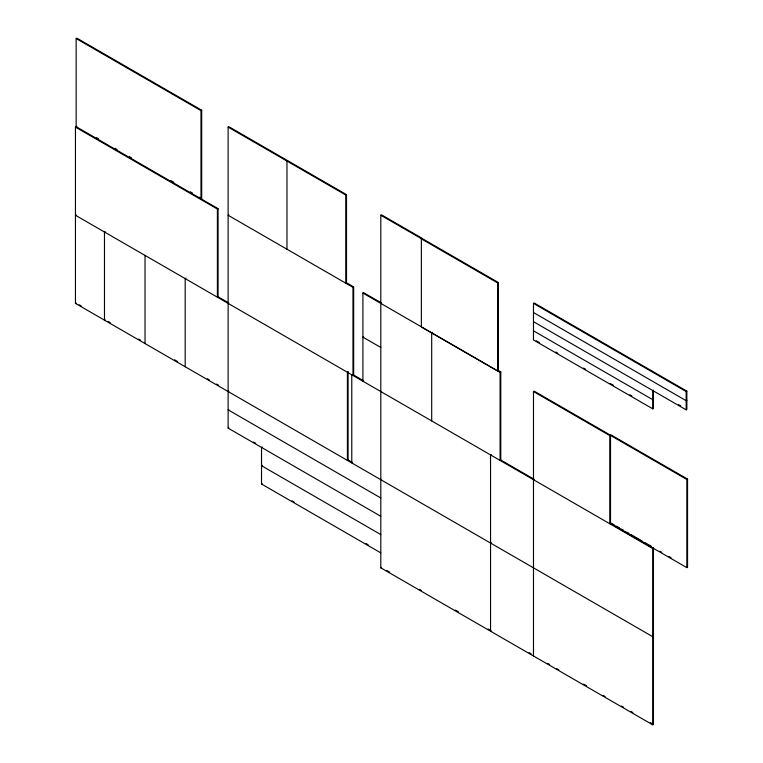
<?xml version="1.0" encoding="UTF-8"?>
<svg xmlns="http://www.w3.org/2000/svg" width="763" height="763" viewBox="0 0 763 763"><rect width="100%" height="100%" fill="white"/><g stroke="black" fill="none" stroke-linecap="round" stroke-linejoin="round"><path stroke-width="1.14" d="M76.147 38.551L76.844 38.15L201.69 110.225L201.69 198.38L200.993 198.781L200.993 110.625L76.147 38.551L76.147 126.696L218.084 208.652L218.084 296.797L217.398 297.198L217.398 209.052L75.451 127.097L75.451 303.397L652.756 636.704L653.452 636.304M75.451 127.097L76.844 126.296M200.993 110.625L201.69 110.225M76.147 214.851L75.451 215.252L652.756 548.559L653.452 548.149L653.452 724.449L652.756 724.85L380.804 567.834L380.804 215.242L381.5 214.842L422.053 238.256L421.357 238.657L380.804 215.242M228.127 127.097L228.824 126.696L346.507 194.641L346.507 282.796L345.82 283.197L345.82 195.042L228.127 127.097L228.127 428.138L380.804 516.284M105.17 231.609L104.474 232.009L104.474 320.155L105.17 319.754M287.67 160.669L286.974 161.069L286.974 249.224M217.398 209.052L218.084 208.652M75.451 303.397L76.147 302.997M228.824 214.842L228.127 215.252L352.973 287.327L353.67 286.926L353.67 375.072L352.973 375.472L352.973 287.327M185.886 278.199L185.19 278.609L185.19 366.755M345.82 195.042L346.507 194.641M228.127 303.397L228.824 302.997L217.579 296.502M363.608 380.813L362.911 381.214L362.911 293.068L363.608 292.668L381.5 302.997M228.127 391.543L228.824 391.142M228.824 409.435L228.127 409.845L380.804 497.991M363.608 336.741L362.911 337.141L380.804 347.47M228.127 428.138L228.824 427.738M498.392 282.529L422.053 238.457L421.357 238.857L497.695 282.939L498.392 282.529L498.392 370.684L497.695 371.085L421.357 327.012L421.357 238.657M432.392 332.372L431.696 332.773L431.696 420.928M262.224 447.023L261.528 447.423L261.528 484.019L380.804 552.879M652.756 408.834L652.756 390.551L653.452 390.151L653.452 408.434L652.756 408.834L533.48 339.974L533.48 303.397L534.176 302.987L686.853 391.142L686.853 409.426L686.156 409.826L533.48 321.681M262.224 465.316L261.528 465.716L380.804 534.586M261.528 484.019L262.224 483.608M500.08 372.258L500.776 371.858L500.776 460.003L500.08 460.404L500.08 372.258L362.911 293.068M533.48 655.989L533.48 391.543L534.176 391.142L610.514 435.215L610.514 523.561L686.853 567.634L687.549 567.233L687.549 479.088L611.211 435.015L610.514 435.415L686.853 479.488L687.549 479.088M491.238 454.5L490.542 454.901L490.542 631.192L491.238 630.791M653.452 399.287L652.756 399.688L533.48 330.827M380.804 567.834L381.5 567.434M533.48 391.543L609.818 435.616L610.514 435.215M533.48 303.397L686.156 391.543L686.853 391.142M686.853 400.279L686.156 400.689L533.48 312.534M490.542 543.046L491.238 542.646M610.514 523.361L609.818 523.761L609.818 435.616M610.514 523.561L611.211 523.16M678.603 404.667L680.663 405.859M536.236 340.756L539.317 342.539M555.769 352.039L557.829 353.221M583.533 368.062L585.593 369.254M610.266 383.503L613.357 385.286M629.809 394.776L631.859 395.968M96.443 137.617L98.513 138.809M115.022 148.337L117.082 149.529M129.462 156.682L131.532 157.874M170.731 180.507L173.83 182.29M190.34 191.828L192.4 193.01M199.62 197.188L201.69 198.38M346.45 282.758L353.67 286.926M497.714 370.093L500.776 371.858M612.241 523.752L614.301 524.944M616.37 526.136L619.461 527.929M621.53 529.112L623.59 530.304M626.681 532.097L628.75 533.289M630.81 534.472L642.16 541.024M645.25 542.817L651.44 546.384M659.699 551.153L661.759 552.345M668.979 556.513L671.039 557.705M353.479 374.957L363.484 380.737M500.433 459.812L534.176 479.288M610.266 523.218L653.452 548.149M79.152 304.733L81.155 305.887M108.212 321.509L110.244 322.682M138.628 339.068L140.659 340.241M174.555 359.812L177.645 361.595M207.355 378.744L209.396 379.926M216.558 384.056L218.599 385.239M347.461 459.631L352.611 462.616M253.583 442.035L255.643 443.217M292.038 500.833L294.098 502.016M366.078 543.571L368.128 544.763M386.631 570.4L389.702 572.174M419.45 589.341L421.5 590.533M455.339 610.066L458.42 611.85M488.158 629.017L490.208 630.2M529.064 652.632L531.105 653.815M547.548 663.305L549.598 664.487M556.799 668.646L558.85 669.828M583.533 684.077L586.613 685.861M603.066 695.36L605.126 696.543M621.578 706.042L623.638 707.234M630.829 711.383L632.889 712.575M650.372 722.666L653.452 724.449M686.853 479.488L686.853 567.634M686.156 391.543L686.156 409.826M652.756 548.559L652.756 724.85M497.695 282.939L497.695 371.085M351.781 374.786L351.781 462.931M145.027 255.424L145.027 343.569M348.1 371.858L347.403 372.258L347.403 460.413L348.1 460.003L348.1 371.858"/></g></svg>
